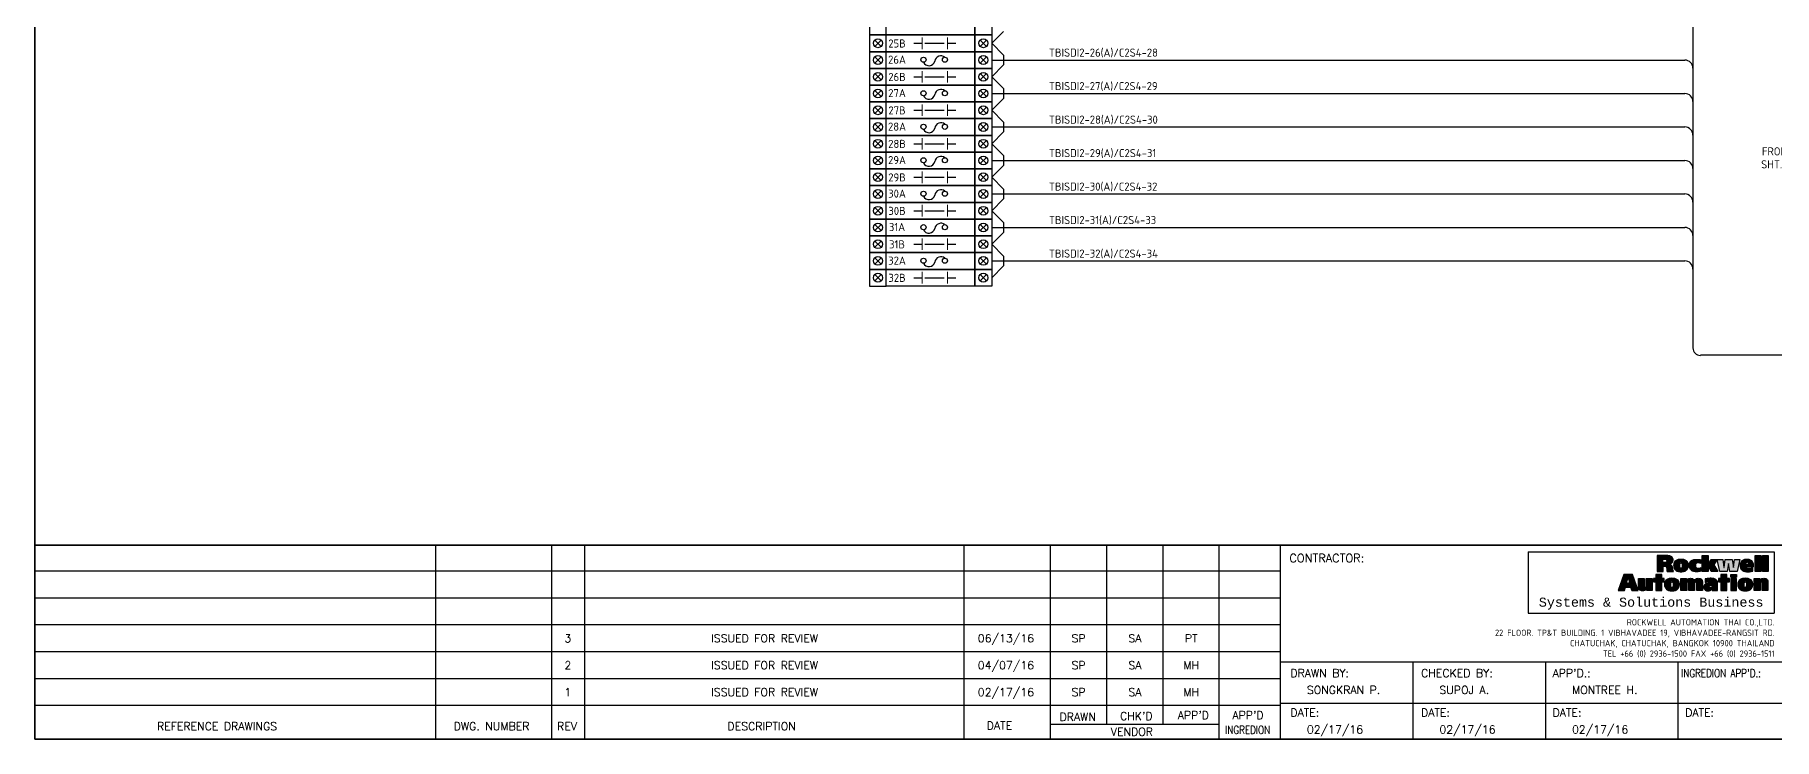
# Model space of a CAD drawing. Header units: inches. Extents: x 579627 to 667544, y 458630 to 507164.
# Drawn here: x 628174 to 630756, y 493540 to 494586 of the extents above; entities that cross this region are included whole.
import ezdxf
from ezdxf.enums import TextEntityAlignment as Align

# ---------------------------------------------------------------- set-up
doc = ezdxf.new("R2010")
doc.units = ezdxf.units.IN
doc.header["$MEASUREMENT"] = 0
for name, color, linetype in [('GT_1', 9, 'Continuous'), ('HELPPOINT', 7, 'Continuous'), ('MEMBER', 7, 'Continuous'), ('power', 7, 'Continuous'), ('RA_LOGO', 2, 'Continuous')]:
    doc.layers.add(name, color=color, linetype=linetype)
doc.styles.add('BOLD', font='monos.ttf')
doc.styles.add('HTX11', font='O8111901')
doc.styles.add('ISO3098B', font='ISO3098B.shx')
doc.styles.add('ROMANS', font='romans.shx', dxfattribs={"width": 0.85, "height": 25})

# ---------------------------------------------------------------- blocks, each defined once
blk = doc.blocks.new('RA_LOGO1')
at = {"layer": 'RA_LOGO', "linetype": 'Continuous'}
h = blk.add_hatch(color=1, dxfattribs=at)
h.paths.add_polyline_path([(0.987, 0.539), (1.017, 0.539), (1.033, 0.538), (1.046, 0.533), (1.055, 0.521), (1.061, 0.505), (1.065, 0.484), (1.068, 0.461), (1.071, 0.439), (1.074, 0.42), (1.213, 0.42), (1.207, 0.439), (1.203, 0.46), (1.199, 0.482), (1.195, 0.504), (1.189, 0.526), (1.18, 0.545), (1.166, 0.562), (1.147, 0.575), (1.12, 0.583), (1.142, 0.59), (1.16, 0.598), (1.175, 0.609), (1.188, 0.621), (1.197, 0.637), (1.203, 0.655), (1.205, 0.677), (1.204, 0.694), (1.2, 0.709), (1.194, 0.723), (1.185, 0.734), (1.175, 0.744), (1.162, 0.752), (1.147, 0.759), (1.131, 0.763), (1.112, 0.767), (1.092, 0.769), (1.07, 0.77), (0.853, 0.77), (0.853, 0.42), (0.987, 0.42)])
h.paths.add_polyline_path([(0.981, 0.617), (0.981, 0.692), (1.018, 0.692), (1.044, 0.689), (1.063, 0.679), (1.071, 0.656), (1.066, 0.635), (1.054, 0.623), (1.036, 0.618), (1.016, 0.617)], flags=16)
h = blk.add_hatch(color=1, dxfattribs=at)
h.paths.add_polyline_path([(1.973, 0.769), (1.847, 0.769), (1.847, 0.42), (1.973, 0.42), (1.973, 0.566)])
h.paths.add_polyline_path([(1.974, 0.566), (2.045, 0.42), (2.187, 0.42), (2.101, 0.566), (2.173, 0.681), (2.036, 0.681)])
for color, points in [(1, [(3.007, 0.42), (3.13, 0.42), (3.13, 0.769), (3.007, 0.769)]), (1, [(3.292, 0.769), (3.169, 0.769), (3.169, 0.42), (3.292, 0.42)]), (1, [(1.697, 0.575), (1.705, 0.591), (1.718, 0.603), (1.735, 0.61), (1.756, 0.612), (1.778, 0.61), (1.796, 0.606), (1.813, 0.599), (1.813, 0.676), (1.793, 0.681), (1.771, 0.684), (1.748, 0.686), (1.721, 0.687), (1.699, 0.686), (1.679, 0.684), (1.66, 0.681), (1.643, 0.676), (1.627, 0.67), (1.613, 0.663), (1.601, 0.654), (1.59, 0.644), (1.581, 0.633), (1.573, 0.62), (1.567, 0.606), (1.563, 0.591), (1.561, 0.574), (1.56, 0.556), (1.56, 0.538), (1.563, 0.522), (1.566, 0.506), (1.572, 0.492), (1.578, 0.479), (1.586, 0.467), (1.596, 0.456), (1.607, 0.447), (1.619, 0.438), (1.632, 0.431), (1.648, 0.425), (1.664, 0.421), (1.682, 0.417), (1.701, 0.415), (1.721, 0.415), (1.748, 0.415), (1.772, 0.418), (1.794, 0.422), (1.815, 0.428), (1.815, 0.505), (1.797, 0.496), (1.778, 0.491), (1.756, 0.49), (1.735, 0.492), (1.718, 0.5), (1.705, 0.514), (1.697, 0.531), (1.694, 0.554)]), (1, [(2.233, 0.42), (2.391, 0.42), (2.423, 0.598), (2.424, 0.598), (2.455, 0.42), (2.612, 0.42), (2.671, 0.681), (2.556, 0.681), (2.533, 0.511), (2.532, 0.511), (2.503, 0.681), (2.351, 0.681), (2.324, 0.511), (2.323, 0.511), (2.298, 0.681), (2.174, 0.681)]), (252, [(0.745, 0.265), (0.617, 0.265), (0.617, 0.112), (0.617, 0.096), (0.611, 0.082), (0.594, 0.076), (0.579, 0.082), (0.573, 0.096), (0.572, 0.112), (0.572, 0.265), (0.444, 0.265), (0.444, 0.081), (0.445, 0.062), (0.449, 0.046), (0.455, 0.031), (0.465, 0.018), (0.478, 0.008), (0.494, 0.001), (0.513, -0.004), (0.537, -0.006), (0.558, -0.004), (0.579, 0.001), (0.597, 0.011), (0.612, 0.026), (0.625, 0.047), (0.625, 0), (0.745, 0)]), (252, [(0.956, 0.191), (1.011, 0.191), (1.011, 0.265), (0.956, 0.265), (0.956, 0.355), (0.828, 0.355), (0.828, 0.265), (0.774, 0.265), (0.774, 0.191), (0.828, 0.191), (0.828, 0), (0.956, 0)]), (252, [(1.505, 0.153), (1.505, 0.169), (1.511, 0.183), (1.528, 0.189), (1.543, 0.183), (1.549, 0.169), (1.55, 0.153), (1.55, 0), (1.678, 0), (1.678, 0.153), (1.679, 0.169), (1.685, 0.183), (1.701, 0.189), (1.717, 0.183), (1.723, 0.169), (1.724, 0.153), (1.724, 0), (1.852, 0), (1.852, 0.159), (1.851, 0.173), (1.851, 0.187), (1.85, 0.202), (1.847, 0.215), (1.843, 0.228), (1.836, 0.24), (1.827, 0.25), (1.816, 0.259), (1.8, 0.265), (1.781, 0.269), (1.758, 0.271), (1.738, 0.269), (1.717, 0.264), (1.698, 0.255), (1.682, 0.242), (1.672, 0.225), (1.663, 0.242), (1.649, 0.255), (1.631, 0.264), (1.61, 0.269), (1.589, 0.271), (1.57, 0.27), (1.551, 0.266), (1.535, 0.259), (1.52, 0.249), (1.508, 0.236), (1.497, 0.217), (1.497, 0.265), (1.377, 0.265), (1.377, 0), (1.505, 0)]), (252, [(2.257, 0), (2.386, 0), (2.386, 0.191), (2.441, 0.191), (2.441, 0.265), (2.386, 0.265), (2.386, 0.355), (2.257, 0.355), (2.257, 0.265), (2.203, 0.265), (2.203, 0.191), (2.257, 0.191)]), (252, [(3.117, 0.153), (3.117, 0.169), (3.123, 0.183), (3.14, 0.189), (3.155, 0.183), (3.161, 0.169), (3.162, 0.153), (3.162, 0), (3.29, 0), (3.29, 0.184), (3.289, 0.203), (3.285, 0.219), (3.279, 0.234), (3.269, 0.247), (3.256, 0.257), (3.24, 0.265), (3.221, 0.269), (3.197, 0.271), (3.176, 0.269), (3.155, 0.263), (3.137, 0.253), (3.122, 0.239), (3.109, 0.217), (3.109, 0.265), (2.989, 0.265), (2.989, 0), (3.117, 0)])]:
    blk.add_hatch(color=color, dxfattribs=at).paths.add_polyline_path(points)
h = blk.add_hatch(color=1, dxfattribs=at)
h.paths.add_polyline_path([(1.3, 0.676), (1.285, 0.67), (1.271, 0.663), (1.258, 0.654), (1.247, 0.644), (1.238, 0.633), (1.23, 0.62), (1.225, 0.606), (1.22, 0.591), (1.218, 0.574), (1.217, 0.556), (1.218, 0.538), (1.22, 0.522), (1.224, 0.506), (1.229, 0.492), (1.235, 0.479), (1.243, 0.467), (1.253, 0.456), (1.264, 0.447), (1.276, 0.438), (1.29, 0.431), (1.305, 0.425), (1.321, 0.421), (1.339, 0.417), (1.358, 0.415), (1.378, 0.415), (1.399, 0.415), (1.418, 0.417), (1.435, 0.421), (1.452, 0.425), (1.467, 0.431), (1.481, 0.438), (1.493, 0.447), (1.504, 0.456), (1.514, 0.467), (1.522, 0.479), (1.528, 0.492), (1.534, 0.506), (1.537, 0.522), (1.54, 0.538), (1.54, 0.556), (1.539, 0.574), (1.537, 0.591), (1.533, 0.606), (1.527, 0.62), (1.519, 0.633), (1.51, 0.644), (1.499, 0.654), (1.486, 0.663), (1.472, 0.67), (1.456, 0.676), (1.439, 0.681), (1.42, 0.684), (1.4, 0.686), (1.378, 0.687), (1.357, 0.686), (1.336, 0.684), (1.317, 0.681)])
h.paths.add_polyline_path([(1.36, 0.605), (1.378, 0.612), (1.396, 0.605), (1.404, 0.584), (1.406, 0.556), (1.405, 0.529), (1.401, 0.508), (1.393, 0.494), (1.378, 0.49), (1.364, 0.494), (1.356, 0.508), (1.352, 0.529), (1.351, 0.556), (1.353, 0.584)], flags=16)
h = blk.add_hatch(color=1, dxfattribs=at)
h.paths.add_polyline_path([(2.817, 0.415), (2.838, 0.415), (2.859, 0.415), (2.88, 0.416), (2.901, 0.418), (2.92, 0.421), (2.938, 0.425), (2.956, 0.43), (2.956, 0.497), (2.939, 0.49), (2.918, 0.485), (2.895, 0.482), (2.87, 0.481), (2.849, 0.482), (2.83, 0.485), (2.815, 0.493), (2.804, 0.504), (2.8, 0.521), (2.975, 0.521), (2.975, 0.536), (2.974, 0.555), (2.972, 0.572), (2.969, 0.589), (2.965, 0.605), (2.96, 0.619), (2.953, 0.632), (2.944, 0.645), (2.934, 0.655), (2.922, 0.665), (2.909, 0.673), (2.894, 0.679), (2.877, 0.683), (2.858, 0.686), (2.838, 0.687), (2.816, 0.686), (2.795, 0.684), (2.777, 0.681), (2.759, 0.676), (2.744, 0.67), (2.73, 0.663), (2.717, 0.654), (2.706, 0.644), (2.697, 0.633), (2.69, 0.62), (2.684, 0.606), (2.679, 0.591), (2.677, 0.574), (2.676, 0.556), (2.677, 0.538), (2.679, 0.522), (2.683, 0.507), (2.688, 0.492), (2.694, 0.479), (2.702, 0.467), (2.712, 0.456), (2.723, 0.447), (2.735, 0.438), (2.749, 0.431), (2.764, 0.425), (2.78, 0.421), (2.798, 0.417)])
h.paths.add_polyline_path([(2.799, 0.576), (2.801, 0.598), (2.811, 0.618), (2.834, 0.627), (2.855, 0.618), (2.864, 0.598), (2.865, 0.576)], flags=16)
h = blk.add_hatch(color=252, dxfattribs=at)
h.paths.add_polyline_path([(0.272, 0.077), (0.296, 0), (0.439, 0), (0.312, 0.355), (0.124, 0.355), (0, 0), (0.136, 0), (0.158, 0.077)])
h.paths.add_polyline_path([(0.255, 0.162), (0.177, 0.162), (0.216, 0.28)], flags=16)
h = blk.add_hatch(color=252, dxfattribs=at)
h.paths.add_polyline_path([(1.14, -0.003), (1.159, -0.005), (1.18, -0.006), (1.201, -0.005), (1.22, -0.003), (1.238, 0), (1.255, 0.005), (1.27, 0.011), (1.284, 0.018), (1.297, 0.027), (1.308, 0.036), (1.317, 0.047), (1.326, 0.06), (1.333, 0.073), (1.338, 0.087), (1.342, 0.103), (1.344, 0.12), (1.345, 0.137), (1.344, 0.156), (1.341, 0.173), (1.337, 0.188), (1.331, 0.203), (1.323, 0.216), (1.313, 0.227), (1.302, 0.238), (1.29, 0.246), (1.275, 0.254), (1.259, 0.26), (1.242, 0.265), (1.223, 0.268), (1.202, 0.27), (1.18, 0.271), (1.158, 0.27), (1.137, 0.268), (1.118, 0.265), (1.101, 0.26), (1.085, 0.254), (1.071, 0.246), (1.058, 0.238), (1.047, 0.227), (1.038, 0.216), (1.03, 0.203), (1.024, 0.188), (1.02, 0.173), (1.017, 0.156), (1.016, 0.137), (1.017, 0.12), (1.019, 0.103), (1.023, 0.087), (1.028, 0.073), (1.035, 0.06), (1.043, 0.047), (1.053, 0.036), (1.064, 0.027), (1.076, 0.018), (1.09, 0.011), (1.105, 0.005), (1.122, 0)])
h.paths.add_polyline_path([(1.165, 0.075), (1.157, 0.089), (1.153, 0.111), (1.152, 0.137), (1.154, 0.166), (1.162, 0.187), (1.18, 0.195), (1.198, 0.187), (1.207, 0.166), (1.208, 0.137), (1.207, 0.111), (1.204, 0.089), (1.195, 0.075), (1.18, 0.07)], flags=16)
h = blk.add_hatch(color=252, dxfattribs=at)
h.paths.add_polyline_path([(1.883, 0.052), (1.889, 0.036), (1.899, 0.023), (1.911, 0.012), (1.926, 0.004), (1.942, -0.001), (1.96, -0.005), (1.978, -0.006), (1.999, -0.004), (2.019, 0.001), (2.037, 0.01), (2.052, 0.022), (2.065, 0.04), (2.065, 0), (2.184, 0), (2.184, 0.161), (2.183, 0.18), (2.179, 0.197), (2.173, 0.212), (2.165, 0.225), (2.155, 0.236), (2.144, 0.245), (2.131, 0.252), (2.117, 0.258), (2.102, 0.263), (2.086, 0.266), (2.07, 0.268), (2.054, 0.27), (2.038, 0.271), (2.022, 0.271), (1.995, 0.27), (1.973, 0.269), (1.953, 0.266), (1.933, 0.261), (1.911, 0.256), (1.911, 0.181), (1.932, 0.19), (1.954, 0.197), (1.977, 0.202), (2, 0.204), (2.019, 0.203), (2.037, 0.2), (2.053, 0.194), (2.063, 0.183), (2.067, 0.165), (2.053, 0.167), (2.036, 0.168), (2.018, 0.169), (2, 0.168), (1.983, 0.167), (1.965, 0.164), (1.948, 0.16), (1.933, 0.154), (1.918, 0.147), (1.906, 0.137), (1.896, 0.125), (1.888, 0.11), (1.883, 0.092), (1.881, 0.072)])
h.paths.add_polyline_path([(1.998, 0.086), (2.007, 0.106), (2.028, 0.115), (2.055, 0.116), (2.067, 0.116), (2.067, 0.108), (2.063, 0.086), (2.05, 0.068), (2.028, 0.061), (2.011, 0.064), (2.001, 0.072)], flags=16)
h = blk.add_hatch(color=252, dxfattribs=at)
h.paths.add_polyline_path([(2.471, 0), (2.599, 0), (2.599, 0.264), (2.471, 0.264)])
h.paths.add_polyline_path([(2.599, 0.296), (2.599, 0.355), (2.471, 0.355), (2.471, 0.296)])
h = blk.add_hatch(color=252, dxfattribs=at)
h.paths.add_polyline_path([(2.751, -0.003), (2.77, -0.005), (2.791, -0.006), (2.811, -0.005), (2.831, -0.003), (2.849, 0), (2.865, 0.005), (2.881, 0.011), (2.895, 0.018), (2.907, 0.027), (2.918, 0.036), (2.928, 0.047), (2.936, 0.06), (2.943, 0.073), (2.948, 0.087), (2.952, 0.103), (2.955, 0.12), (2.955, 0.137), (2.954, 0.156), (2.952, 0.173), (2.947, 0.188), (2.941, 0.203), (2.934, 0.216), (2.924, 0.227), (2.913, 0.238), (2.9, 0.246), (2.886, 0.254), (2.87, 0.26), (2.852, 0.265), (2.833, 0.268), (2.813, 0.27), (2.791, 0.271), (2.769, 0.27), (2.748, 0.268), (2.729, 0.265), (2.711, 0.26), (2.695, 0.254), (2.681, 0.246), (2.669, 0.238), (2.658, 0.227), (2.648, 0.216), (2.64, 0.203), (2.634, 0.188), (2.63, 0.173), (2.628, 0.156), (2.627, 0.137), (2.627, 0.12), (2.63, 0.103), (2.633, 0.087), (2.639, 0.073), (2.645, 0.06), (2.654, 0.047), (2.663, 0.036), (2.674, 0.027), (2.687, 0.018), (2.701, 0.011), (2.716, 0.005), (2.733, 0)])
h.paths.add_polyline_path([(2.776, 0.075), (2.768, 0.089), (2.764, 0.111), (2.763, 0.137), (2.765, 0.166), (2.773, 0.187), (2.791, 0.195), (2.809, 0.187), (2.817, 0.166), (2.819, 0.137), (2.818, 0.111), (2.814, 0.089), (2.806, 0.075), (2.791, 0.07)], flags=16)
at = {"layer": 'RA_LOGO', "color": 1, "linetype": 'Continuous'}
for points in [[(1.147, 0.759), (1.131, 0.763), (1.112, 0.767), (1.092, 0.769), (1.07, 0.77), (0.853, 0.77), (0.853, 0.42), (0.987, 0.42), (0.987, 0.539), (1.017, 0.539), (1.033, 0.538), (1.046, 0.533), (1.055, 0.521), (1.061, 0.505), (1.065, 0.484), (1.068, 0.461), (1.071, 0.439), (1.074, 0.42), (1.213, 0.42), (1.207, 0.439), (1.203, 0.46), (1.199, 0.482), (1.195, 0.504), (1.189, 0.526), (1.18, 0.545), (1.166, 0.562), (1.147, 0.575), (1.121, 0.583), (1.121, 0.584), (1.142, 0.59), (1.16, 0.598), (1.175, 0.609), (1.188, 0.621), (1.197, 0.637), (1.203, 0.655), (1.205, 0.677), (1.204, 0.694), (1.2, 0.709), (1.194, 0.723), (1.185, 0.734), (1.175, 0.744), (1.162, 0.752)], [(1.973, 0.42), (1.847, 0.42), (1.847, 0.769), (1.973, 0.769), (1.973, 0.566), (1.974, 0.566), (1.973, 0.566)], [(3.007, 0.42), (3.007, 0.769), (3.13, 0.769), (3.13, 0.42)], [(3.169, 0.42), (3.169, 0.769), (3.292, 0.769), (3.292, 0.42)], [(1.016, 0.617), (0.981, 0.617), (0.981, 0.692), (1.018, 0.692), (1.044, 0.689), (1.063, 0.679), (1.071, 0.656), (1.066, 0.635), (1.054, 0.623), (1.036, 0.618)], [(1.456, 0.676), (1.439, 0.681), (1.42, 0.684), (1.4, 0.686), (1.378, 0.687), (1.357, 0.686), (1.336, 0.684), (1.317, 0.681), (1.3, 0.676), (1.285, 0.67), (1.271, 0.663), (1.258, 0.654), (1.247, 0.644), (1.238, 0.633), (1.23, 0.62), (1.225, 0.606), (1.22, 0.591), (1.218, 0.574), (1.217, 0.556), (1.217, 0.556), (1.218, 0.538), (1.22, 0.522), (1.224, 0.506), (1.229, 0.492), (1.235, 0.479), (1.243, 0.467), (1.253, 0.456), (1.264, 0.447), (1.276, 0.438), (1.29, 0.431), (1.305, 0.425), (1.321, 0.421), (1.339, 0.417), (1.358, 0.415), (1.378, 0.415), (1.399, 0.415), (1.418, 0.417), (1.435, 0.421), (1.452, 0.425), (1.467, 0.431), (1.481, 0.438), (1.493, 0.447), (1.504, 0.456), (1.514, 0.467), (1.522, 0.479), (1.528, 0.492), (1.534, 0.506), (1.537, 0.522), (1.54, 0.538), (1.54, 0.556), (1.539, 0.574), (1.537, 0.591), (1.533, 0.606), (1.527, 0.62), (1.519, 0.633), (1.51, 0.644), (1.499, 0.654), (1.486, 0.663), (1.472, 0.67)], [(1.351, 0.556), (1.353, 0.584), (1.36, 0.605), (1.378, 0.612), (1.396, 0.605), (1.404, 0.584), (1.406, 0.556), (1.405, 0.529), (1.401, 0.508), (1.393, 0.494), (1.378, 0.49), (1.364, 0.494), (1.356, 0.508), (1.352, 0.529)], [(1.679, 0.684), (1.699, 0.686), (1.721, 0.687), (1.748, 0.686), (1.771, 0.684), (1.793, 0.681), (1.813, 0.676), (1.813, 0.599), (1.796, 0.606), (1.778, 0.61), (1.756, 0.612), (1.735, 0.61), (1.718, 0.603), (1.705, 0.591), (1.697, 0.575), (1.694, 0.554), (1.697, 0.531), (1.705, 0.514), (1.718, 0.5), (1.735, 0.492), (1.756, 0.49), (1.778, 0.491), (1.797, 0.496), (1.815, 0.505), (1.815, 0.428), (1.794, 0.422), (1.772, 0.418), (1.748, 0.415), (1.721, 0.415), (1.701, 0.415), (1.682, 0.417), (1.664, 0.421), (1.648, 0.425), (1.632, 0.431), (1.619, 0.438), (1.607, 0.447), (1.596, 0.456), (1.586, 0.467), (1.578, 0.479), (1.572, 0.492), (1.566, 0.506), (1.563, 0.522), (1.56, 0.538), (1.56, 0.556), (1.561, 0.574), (1.563, 0.591), (1.567, 0.606), (1.573, 0.62), (1.581, 0.633), (1.59, 0.644), (1.601, 0.654), (1.613, 0.663), (1.627, 0.67), (1.643, 0.676), (1.66, 0.681)], [(2.045, 0.42), (1.974, 0.566), (2.036, 0.681), (2.173, 0.681), (2.101, 0.566), (2.187, 0.42)], [(2.455, 0.42), (2.424, 0.598), (2.423, 0.598), (2.391, 0.42), (2.233, 0.42), (2.174, 0.681), (2.298, 0.681), (2.323, 0.511), (2.324, 0.511), (2.351, 0.681), (2.503, 0.681), (2.532, 0.511), (2.533, 0.511), (2.556, 0.681), (2.671, 0.681), (2.612, 0.42)], [(2.817, 0.415), (2.838, 0.415), (2.859, 0.415), (2.88, 0.416), (2.901, 0.418), (2.92, 0.421), (2.938, 0.425), (2.956, 0.43), (2.956, 0.497), (2.939, 0.49), (2.918, 0.485), (2.895, 0.482), (2.87, 0.481), (2.849, 0.482), (2.83, 0.485), (2.815, 0.493), (2.804, 0.504), (2.8, 0.521), (2.975, 0.521), (2.975, 0.536), (2.974, 0.555), (2.972, 0.572), (2.969, 0.589), (2.965, 0.605), (2.96, 0.619), (2.953, 0.632), (2.944, 0.645), (2.934, 0.655), (2.922, 0.665), (2.909, 0.673), (2.894, 0.679), (2.877, 0.683), (2.858, 0.686), (2.838, 0.687), (2.816, 0.686), (2.795, 0.684), (2.777, 0.681), (2.759, 0.676), (2.744, 0.67), (2.73, 0.663), (2.717, 0.654), (2.706, 0.644), (2.697, 0.633), (2.69, 0.62), (2.684, 0.606), (2.679, 0.591), (2.677, 0.574), (2.676, 0.556), (2.676, 0.556), (2.677, 0.538), (2.679, 0.522), (2.683, 0.507), (2.688, 0.492), (2.694, 0.479), (2.702, 0.467), (2.712, 0.456), (2.723, 0.447), (2.735, 0.438), (2.749, 0.431), (2.764, 0.425), (2.78, 0.421), (2.798, 0.417)], [(2.865, 0.576), (2.799, 0.576), (2.801, 0.598), (2.811, 0.618), (2.834, 0.627), (2.855, 0.618), (2.864, 0.598)]]:
    blk.add_lwpolyline(points, close=True, dxfattribs=at)
at = {"layer": 'RA_LOGO', "color": 252, "linetype": 'Continuous'}
for points in [[(0.296, 0), (0.439, 0), (0.312, 0.355), (0.124, 0.355), (0, 0), (0.136, 0), (0.158, 0.077), (0.272, 0.077)], [(0.216, 0.279), (0.217, 0.279), (0.255, 0.162), (0.177, 0.162)], [(0.455, 0.031), (0.449, 0.046), (0.445, 0.062), (0.444, 0.081), (0.444, 0.265), (0.572, 0.265), (0.572, 0.112), (0.573, 0.096), (0.579, 0.082), (0.594, 0.076), (0.611, 0.082), (0.617, 0.096), (0.617, 0.112), (0.617, 0.265), (0.745, 0.265), (0.745, 0), (0.625, 0), (0.625, 0.045), (0.624, 0.045), (0.612, 0.026), (0.597, 0.011), (0.579, 0.001), (0.558, -0.004), (0.537, -0.006), (0.513, -0.004), (0.494, 0.001), (0.478, 0.008), (0.465, 0.018)], [(0.956, 0.191), (1.011, 0.191), (1.011, 0.265), (0.956, 0.265), (0.956, 0.355), (0.828, 0.355), (0.828, 0.265), (0.774, 0.265), (0.774, 0.191), (0.828, 0.191), (0.828, 0), (0.956, 0)], [(1.158, 0.27), (1.137, 0.268), (1.118, 0.265), (1.101, 0.26), (1.085, 0.254), (1.071, 0.246), (1.058, 0.238), (1.047, 0.227), (1.038, 0.216), (1.03, 0.203), (1.024, 0.188), (1.02, 0.173), (1.017, 0.156), (1.016, 0.137), (1.016, 0.137), (1.017, 0.12), (1.019, 0.103), (1.023, 0.087), (1.028, 0.073), (1.035, 0.06), (1.043, 0.047), (1.053, 0.036), (1.064, 0.027), (1.076, 0.018), (1.09, 0.011), (1.105, 0.005), (1.122, 0), (1.14, -0.003), (1.159, -0.005), (1.18, -0.006), (1.201, -0.005), (1.22, -0.003), (1.238, 0), (1.255, 0.005), (1.27, 0.011), (1.284, 0.018), (1.297, 0.027), (1.308, 0.036), (1.317, 0.047), (1.326, 0.06), (1.333, 0.073), (1.338, 0.087), (1.342, 0.103), (1.344, 0.12), (1.345, 0.137), (1.345, 0.137), (1.344, 0.156), (1.341, 0.173), (1.337, 0.188), (1.331, 0.203), (1.323, 0.216), (1.313, 0.227), (1.302, 0.238), (1.29, 0.246), (1.275, 0.254), (1.259, 0.26), (1.242, 0.265), (1.223, 0.268), (1.202, 0.27), (1.18, 0.271), (1.18, 0.271)], [(1.152, 0.137), (1.154, 0.166), (1.162, 0.187), (1.18, 0.195), (1.198, 0.187), (1.207, 0.166), (1.208, 0.137), (1.207, 0.111), (1.204, 0.089), (1.195, 0.075), (1.18, 0.07), (1.165, 0.075), (1.157, 0.089), (1.153, 0.111)], [(1.549, 0.169), (1.543, 0.183), (1.528, 0.189), (1.511, 0.183), (1.505, 0.169), (1.505, 0.153), (1.505, 0), (1.377, 0), (1.377, 0.265), (1.497, 0.265), (1.497, 0.219), (1.499, 0.219), (1.508, 0.236), (1.52, 0.249), (1.535, 0.259), (1.551, 0.266), (1.57, 0.27), (1.589, 0.271), (1.61, 0.269), (1.631, 0.264), (1.649, 0.255), (1.663, 0.242), (1.672, 0.226), (1.673, 0.226), (1.682, 0.242), (1.698, 0.255), (1.717, 0.264), (1.738, 0.269), (1.758, 0.271), (1.781, 0.269), (1.8, 0.265), (1.816, 0.259), (1.827, 0.25), (1.836, 0.24), (1.843, 0.228), (1.847, 0.215), (1.85, 0.202), (1.851, 0.187), (1.851, 0.173), (1.852, 0.159), (1.852, 0), (1.724, 0), (1.724, 0.153), (1.723, 0.169), (1.717, 0.183), (1.701, 0.189), (1.685, 0.183), (1.679, 0.169), (1.678, 0.153), (1.678, 0), (1.55, 0), (1.55, 0.153)], [(1.973, 0.269), (1.953, 0.266), (1.933, 0.261), (1.911, 0.256), (1.911, 0.181), (1.932, 0.19), (1.954, 0.197), (1.977, 0.202), (2, 0.204), (2.019, 0.203), (2.037, 0.2), (2.053, 0.194), (2.063, 0.183), (2.067, 0.165), (2.053, 0.167), (2.036, 0.168), (2.018, 0.169), (2, 0.168), (1.983, 0.167), (1.965, 0.164), (1.948, 0.16), (1.933, 0.154), (1.918, 0.147), (1.906, 0.137), (1.896, 0.125), (1.888, 0.11), (1.883, 0.092), (1.881, 0.072), (1.881, 0.072), (1.883, 0.052), (1.889, 0.036), (1.899, 0.023), (1.911, 0.012), (1.926, 0.004), (1.942, -0.001), (1.96, -0.005), (1.978, -0.006), (1.999, -0.004), (2.019, 0.001), (2.037, 0.01), (2.052, 0.022), (2.064, 0.038), (2.065, 0.038), (2.065, 0), (2.184, 0), (2.184, 0.161), (2.183, 0.18), (2.179, 0.197), (2.173, 0.212), (2.165, 0.225), (2.155, 0.236), (2.144, 0.245), (2.131, 0.252), (2.117, 0.258), (2.102, 0.263), (2.086, 0.266), (2.07, 0.268), (2.054, 0.27), (2.038, 0.271), (2.022, 0.271), (1.995, 0.27)], [(2.067, 0.108), (2.063, 0.086), (2.05, 0.068), (2.028, 0.061), (2.011, 0.064), (2.001, 0.072), (1.998, 0.086), (2.007, 0.106), (2.028, 0.115), (2.055, 0.116), (2.067, 0.116)], [(2.386, 0), (2.386, 0.191), (2.441, 0.191), (2.441, 0.265), (2.386, 0.265), (2.386, 0.355), (2.257, 0.355), (2.257, 0.265), (2.203, 0.265), (2.203, 0.191), (2.257, 0.191), (2.257, 0)], [(2.471, 0.296), (2.471, 0.355), (2.599, 0.355), (2.599, 0.296)], [(2.599, 0), (2.599, 0.264), (2.471, 0.264), (2.471, 0)], [(2.87, 0.26), (2.852, 0.265), (2.833, 0.268), (2.813, 0.27), (2.791, 0.271), (2.769, 0.27), (2.748, 0.268), (2.729, 0.265), (2.711, 0.26), (2.695, 0.254), (2.681, 0.246), (2.669, 0.238), (2.658, 0.227), (2.648, 0.216), (2.64, 0.203), (2.634, 0.188), (2.63, 0.173), (2.628, 0.156), (2.627, 0.137), (2.627, 0.137), (2.627, 0.12), (2.63, 0.103), (2.633, 0.087), (2.639, 0.073), (2.645, 0.06), (2.654, 0.047), (2.663, 0.036), (2.674, 0.027), (2.687, 0.018), (2.701, 0.011), (2.716, 0.005), (2.733, 0), (2.751, -0.003), (2.77, -0.005), (2.791, -0.006), (2.811, -0.005), (2.831, -0.003), (2.849, 0), (2.865, 0.005), (2.881, 0.011), (2.895, 0.018), (2.907, 0.027), (2.918, 0.036), (2.928, 0.047), (2.936, 0.06), (2.943, 0.073), (2.948, 0.087), (2.952, 0.103), (2.955, 0.12), (2.955, 0.137), (2.955, 0.137), (2.954, 0.156), (2.952, 0.173), (2.947, 0.188), (2.941, 0.203), (2.934, 0.216), (2.924, 0.227), (2.913, 0.238), (2.9, 0.246), (2.886, 0.254)], [(2.763, 0.137), (2.765, 0.166), (2.773, 0.187), (2.791, 0.195), (2.809, 0.187), (2.817, 0.166), (2.819, 0.137), (2.818, 0.111), (2.814, 0.089), (2.806, 0.075), (2.791, 0.07), (2.776, 0.075), (2.768, 0.089), (2.764, 0.111)], [(3.117, 0.169), (3.117, 0.153), (3.117, 0), (2.989, 0), (2.989, 0.265), (3.109, 0.265), (3.109, 0.219), (3.11, 0.219), (3.122, 0.239), (3.137, 0.253), (3.155, 0.263), (3.176, 0.269), (3.197, 0.271), (3.221, 0.269), (3.24, 0.265), (3.256, 0.257), (3.269, 0.247), (3.279, 0.234), (3.285, 0.219), (3.289, 0.203), (3.29, 0.184), (3.29, 0), (3.162, 0), (3.162, 0.153), (3.161, 0.169), (3.155, 0.183), (3.14, 0.189), (3.123, 0.183)]]:
    blk.add_lwpolyline(points, close=True, dxfattribs=at)
blk = doc.blocks.new('TPA')
at = {"color": 0}
for p, q in [((565225.5, 502262.6), (565225.5, 502159)), ((565225.5, 502262.6), (565640.1, 502262.6)), ((565640.1, 502262.6), (565640.1, 502159)), ((565225.5, 502159), (565640.1, 502159))]:
    blk.add_line(p, q, dxfattribs=at)
at = {"layer": 'GT_1', "color": 4, "flags": 128}
for points in [[(563383.4, 501946.4), (563383.4, 502273.8)], [(563578.8, 501946.4), (563578.8, 502273.8)], [(563634.6, 501946.4), (563634.6, 502273.8)], [(564274, 501946.4), (564274, 502273.8)], [(564419.8, 501946.4), (564419.8, 502273.8)], [(564514.7, 501971.1), (564514.7, 502273.8)], [(564609.7, 501971.2), (564609.7, 502273.8)], [(564704.3, 501946.4), (564704.3, 502273.8)], [(564807.7, 501946.4), (564807.7, 502273.8)], [(564807.7, 502229.7), (562706.8, 502229.7)], [(564807.7, 502184.4), (562706.8, 502184.4)], [(564807.7, 502139.1), (562706.8, 502139.1)], [(564807.7, 502093.7), (562706.8, 502093.7)], [(565702.1, 502076.3), (564807.7, 502076.3)], [(565031.3, 501946.4), (565031.3, 502076.3)], [(565254.9, 501946.4), (565254.9, 502076.3)], [(565478.5, 501946.4), (565478.5, 502076.3)], [(564807.7, 502048.3), (562706.8, 502048.3)], [(565702.1, 502006.4), (564807.7, 502006.4)], [(564807.6, 502003), (562706.8, 502003)], [(564704.3, 501971.1), (564419.8, 501971.1)]]:
    blk.add_lwpolyline(points, dxfattribs=at)
at = {"layer": 'HELPPOINT', "color": 4, "lineweight": 35}
for p, q in [((562706.8, 501946.4), (562706.8, 505019.3)), ((562706.8, 501946.4), (562706.8, 505019.3)), ((567131, 501946.4), (562706.8, 501946.4)), ((567131, 501946.4), (562706.8, 501946.4))]:
    blk.add_line(p, q, dxfattribs=at)
at = {"layer": 'MEMBER', "color": 4, "lineweight": 35}
blk.add_line((562706.8, 502273.8), (567131, 502273.8), dxfattribs=at)
blk.add_line((562706.8, 502273.8), (567131, 502273.8), dxfattribs=at)
at = {"color": 0, "xscale": 76.7727272878401, "yscale": 76.77272728795651, "zscale": 76.772727288}
blk.add_blockref('RA_LOGO1', (565377.2, 502197.1), dxfattribs=at)
at = {"color": 0, "insert": (565243.3, 502185.3), "char_height": 15.355, "width": 438.272, "attachment_point": 1, "style": 'BOLD'}
blk.add_mtext('{\\W1.04;Systems & Solutions Business}', dxfattribs=at)
at = {"color": 4, "insert": (565640.9, 502148.9), "char_height": 10.5571, "width": 527.854, "attachment_point": 3, "style": 'ISO3098B'}
blk.add_mtext('ROCKWELL AUTOMATION THAI CO.,LTD.\\P22 FLOOR. TP&T BUILDING. 1 VIBHAVADEE 19, VIBHAVADEE-RANGSIT RD. CHATUCHAK, CHATUCHAK, BANGKOK 10900 THAILAND\\PTEL +66 (0) 2936-1500 FAX +66 (0) 2936-1511', dxfattribs=at)
at = {"style": 'HTX11'}
for tag, p in [('A', (566704.3, 502037.1)), ('B', (567038.2, 501963.3))]:
    blk.add_attdef(tag, text='', height=16.8, dxfattribs=at).set_placement(p, align=Align.MIDDLE_CENTER)
at = {"layer": 'MEMBER', "color": 4, "ltscale": 0.8, "style": 'ROMANS'}
for s, height, p in [('CONTRACTOR:', 14.035, (564822.6, 502244.9)), ('DRAWN BY:', 13.49, (564824.3, 502051.1)), ('CHECKED BY:', 13.495, (565044.7, 502051.1)), ("APP'D.:", 13.49, (565266.5, 502051.1)), ('SONGKRAN P.', 13.495, (564852.1, 502022.7)), ('SUPOJ A.', 13.49, (565075.6, 502022.7)), ('MONTREE H.', 13.49, (565299.2, 502022.7)), ('DRAWN', 13.49, (564435, 501977.3)), ("CHK'D", 13.49, (564537, 501978.7)), ("APP'D", 13.49, (564634.3, 501980.1)), ("APP'D", 13.49, (564726.6, 501980.1)), ('DATE:', 13.49, (564824.3, 501984.5)), ('DATE:', 13.49, (565044.7, 501984.5)), ('DATE:', 13.49, (565266.5, 501984.5)), ('DATE:', 13.49, (565490.1, 501984.5)), ('REFERENCE DRAWINGS', 13.495, (562912.9, 501961.6)), ('DWG. NUMBER', 13.495, (563413.2, 501961.6)), ('REV', 13.49, (563587.7, 501961.6)), ('DESCRIPTION', 13.495, (563875, 501961.6)), ('DATE', 13.49, (564312.3, 501962.5)), ('VENDOR', 13.49, (564521.5, 501952.2)), ('02/17/16', 13.49, (564852.1, 501956)), ('02/17/16', 13.49, (565075.6, 501956)), ('02/17/16', 13.49, (565299.2, 501956))]:
    blk.add_text(s, height=height, dxfattribs=at).set_placement(p)
for s, height, p in [('3', 13.5, (563605.6, 502116.6)), ('ISSUED FOR REVIEW', 13.495, (563937.5, 502116.6)), ('06/13/16', 13.49, (564344.6, 502116.6)), ('SP', 13.49, (564467.2, 502116.6)), ('SA', 13.49, (564562.1, 502116.6)), ('PT', 13.49, (564657, 502116.6)), ('2', 13.5, (563605.6, 502071.2)), ('ISSUED FOR REVIEW', 13.495, (563937.5, 502071.2)), ('04/07/16', 13.49, (564344.6, 502071.2)), ('SP', 13.49, (564467.2, 502071.2)), ('SA', 13.49, (564562.1, 502071.2)), ('MH', 13.49, (564657, 502071.2)), ('1', 13.5, (563605.6, 502025.8)), ('ISSUED FOR REVIEW', 13.495, (563937.5, 502025.8)), ('02/17/16', 13.49, (564344.6, 502025.8)), ('SP', 13.49, (564467.2, 502025.8)), ('SA', 13.49, (564562.1, 502025.8)), ('MH', 13.49, (564657, 502025.8))]:
    blk.add_text(s, height=height, dxfattribs=at).set_placement(p, align=Align.MIDDLE_CENTER)
at = {"layer": 'MEMBER', "color": 4, "ltscale": 0.8, "style": 'ROMANS', "width": 0.8}
for s, height, p in [("INGREDION APP'D.:", 13.495, (565483.3, 502051.1)), ('INGREDION', 13.49, (564714.3, 501955.4))]:
    blk.add_text(s, height=height, dxfattribs=at).set_placement(p)

msp = doc.modelspace()

# ---------------------------------------------------------------- linework, layer by layer
at = {"color": 4}
for p, q in [((630635.3, 495779.5), (630635.3, 494121)), ((629594.7, 494548.4), (630623.3, 494548.4)), ((629594.7, 494498.7), (630623.3, 494498.7)), ((629594.7, 494449), (630623.3, 494449)), ((629594.7, 494399.2), (630623.3, 494399.2)), ((629594.7, 494349.5), (630623.3, 494349.5)), ((629594.7, 494299.8), (630623.3, 494299.8)), ((629594.7, 494250.1), (630623.3, 494250.1)), ((631835.7, 494110), (630646.4, 494110))]:
    msp.add_line(p, q, dxfattribs=at)
at = {"color": 0, "lineweight": 9}
for p, q in [((629491.5, 494564.7), (629491.5, 494581.8)), ((629529, 494564.7), (629529, 494581.8)), ((629491.5, 494515), (629491.5, 494532.1)), ((629529, 494515), (629529, 494532.1)), ((629491.5, 494465.3), (629491.5, 494482.3)), ((629529, 494465.3), (629529, 494482.3)), ((629491.5, 494415.6), (629491.5, 494432.6)), ((629529, 494415.6), (629529, 494432.6)), ((629491.5, 494365.8), (629491.5, 494382.9)), ((629529, 494365.8), (629529, 494382.9)), ((629491.5, 494316.1), (629491.5, 494333.2)), ((629529, 494316.1), (629529, 494333.2)), ((629491.5, 494266.4), (629491.5, 494283.5)), ((629529, 494266.4), (629529, 494283.5)), ((629491.5, 494216.7), (629491.5, 494233.7)), ((629529, 494216.7), (629529, 494233.7))]:
    msp.add_line(p, q, dxfattribs=at)
at = {"color": 1}
for p, q in [((629594.7, 494573.3), (629612.2, 494590.8)), ((629594.7, 494573.3), (629612.2, 494555.7)), ((629430.4, 494553), (629421.1, 494543.8)), ((629421.1, 494553), (629430.4, 494543.8)), ((629577.6, 494553), (629586.9, 494543.8)), ((629586.9, 494553), (629577.6, 494543.8)), ((629594.7, 494523.5), (629612.2, 494541.1)), ((629612.2, 494555.7), (629612.2, 494541.1)), ((629594.7, 494523.5), (629612.2, 494506)), ((629612.2, 494506), (629612.2, 494491.4)), ((629430.4, 494503.3), (629421.1, 494494.1)), ((629421.1, 494503.3), (629430.4, 494494.1)), ((629577.6, 494503.3), (629586.9, 494494.1)), ((629586.9, 494503.3), (629577.6, 494494.1)), ((629594.7, 494473.8), (629612.2, 494491.4)), ((629430.4, 494453.6), (629421.1, 494444.3)), ((629421.1, 494453.6), (629430.4, 494444.3)), ((629577.6, 494453.6), (629586.9, 494444.3)), ((629586.9, 494453.6), (629577.6, 494444.3)), ((629594.7, 494473.8), (629612.2, 494456.2)), ((629612.2, 494456.2), (629612.2, 494441.7)), ((629594.7, 494424.1), (629612.2, 494441.7)), ((629430.4, 494403.9), (629421.1, 494394.6)), ((629421.1, 494403.9), (629430.4, 494394.6)), ((629577.6, 494403.9), (629586.9, 494394.6)), ((629586.9, 494403.9), (629577.6, 494394.6)), ((629594.7, 494424.1), (629612.2, 494406.5)), ((629612.2, 494406.5), (629612.2, 494391.9)), ((629594.7, 494374.4), (629612.2, 494391.9)), ((629430.4, 494354.1), (629421.1, 494344.9)), ((629421.1, 494354.1), (629430.4, 494344.9)), ((629577.6, 494354.1), (629586.9, 494344.9)), ((629586.9, 494354.1), (629577.6, 494344.9)), ((629594.7, 494374.4), (629612.2, 494356.8)), ((629612.2, 494356.8), (629612.2, 494342.2)), ((629594.7, 494324.6), (629612.2, 494342.2)), ((629594.7, 494324.6), (629612.2, 494307.1)), ((629430.4, 494304.4), (629421.1, 494295.2)), ((629421.1, 494304.4), (629430.4, 494295.2)), ((629577.6, 494304.4), (629586.9, 494295.2)), ((629586.9, 494304.4), (629577.6, 494295.2)), ((629612.2, 494307.1), (629612.2, 494292.5)), ((629594.7, 494274.9), (629612.2, 494292.5)), ((629594.7, 494274.9), (629612.2, 494257.3)), ((629612.2, 494292.5), (629612.2, 494292.5)), ((629430.4, 494254.7), (629421.1, 494245.4)), ((629421.1, 494254.7), (629430.4, 494245.4)), ((629577.6, 494254.7), (629586.9, 494245.4)), ((629586.9, 494254.7), (629577.6, 494245.4)), ((629612.2, 494257.3), (629612.2, 494242.8)), ((629594.7, 494225.2), (629612.2, 494242.8)), ((629612.2, 494242.8), (629612.2, 494242.8))]:
    msp.add_line(p, q, dxfattribs=at)
at = {"color": 0}
for p, q in [((629430.4, 494577.9), (629421.1, 494568.6)), ((629421.1, 494577.9), (629430.4, 494568.6)), ((629479, 494573.3), (629491.5, 494573.3)), ((629495.4, 494573.3), (629524, 494573.3)), ((629529, 494573.3), (629541.6, 494573.3)), ((629577.6, 494577.9), (629586.9, 494568.6)), ((629586.9, 494577.9), (629577.6, 494568.6)), ((629430.4, 494528.2), (629421.1, 494518.9)), ((629421.1, 494528.2), (629430.4, 494518.9)), ((629479, 494523.5), (629491.5, 494523.5)), ((629495.4, 494523.5), (629524, 494523.5)), ((629529, 494523.5), (629541.6, 494523.5)), ((629577.6, 494528.2), (629586.9, 494518.9)), ((629586.9, 494528.2), (629577.6, 494518.9)), ((629430.4, 494478.4), (629421.1, 494469.2)), ((629421.1, 494478.4), (629430.4, 494469.2)), ((629479, 494473.8), (629491.5, 494473.8)), ((629495.4, 494473.8), (629524, 494473.8)), ((629529, 494473.8), (629541.6, 494473.8)), ((629577.6, 494478.4), (629586.9, 494469.2)), ((629586.9, 494478.4), (629577.6, 494469.2)), ((629430.4, 494428.7), (629421.1, 494419.5)), ((629421.1, 494428.7), (629430.4, 494419.5)), ((629577.6, 494428.7), (629586.9, 494419.5)), ((629586.9, 494428.7), (629577.6, 494419.5)), ((629479, 494424.1), (629491.5, 494424.1)), ((629495.4, 494424.1), (629524, 494424.1)), ((629529, 494424.1), (629541.6, 494424.1)), ((629430.4, 494379), (629421.1, 494369.7)), ((629421.1, 494379), (629430.4, 494369.7)), ((629577.6, 494379), (629586.9, 494369.7)), ((629586.9, 494379), (629577.6, 494369.7)), ((629479, 494374.4), (629491.5, 494374.4)), ((629495.4, 494374.4), (629524, 494374.4)), ((629529, 494374.4), (629541.6, 494374.4)), ((629430.4, 494329.3), (629421.1, 494320)), ((629421.1, 494329.3), (629430.4, 494320)), ((629479, 494324.6), (629491.5, 494324.6)), ((629495.4, 494324.6), (629524, 494324.6)), ((629529, 494324.6), (629541.6, 494324.6)), ((629577.6, 494329.3), (629586.9, 494320)), ((629586.9, 494329.3), (629577.6, 494320)), ((629430.4, 494279.5), (629421.1, 494270.3)), ((629421.1, 494279.5), (629430.4, 494270.3)), ((629479, 494274.9), (629491.5, 494274.9)), ((629495.4, 494274.9), (629524, 494274.9)), ((629529, 494274.9), (629541.6, 494274.9)), ((629577.6, 494279.5), (629586.9, 494270.3)), ((629586.9, 494279.5), (629577.6, 494270.3)), ((629430.4, 494229.8), (629421.1, 494220.6)), ((629421.1, 494229.8), (629430.4, 494220.6)), ((629479, 494225.2), (629491.5, 494225.2)), ((629495.4, 494225.2), (629524, 494225.2)), ((629529, 494225.2), (629541.6, 494225.2)), ((629577.6, 494229.8), (629586.9, 494220.6)), ((629586.9, 494229.8), (629577.6, 494220.6))]:
    msp.add_line(p, q, dxfattribs=at)
at = {"color": 0, "const_width": 0.3}
for points in [[(629413.3, 494610.6), (629594.7, 494610.6), (629594.7, 494560.8), (629413.3, 494560.8), (629413.3, 494610.6)], [(629413.3, 494560.8), (629594.7, 494560.8), (629594.7, 494511.1), (629413.3, 494511.1), (629413.3, 494560.8)], [(629413.3, 494511.1), (629594.7, 494511.1), (629594.7, 494461.4), (629413.3, 494461.4), (629413.3, 494511.1)], [(629413.3, 494461.4), (629594.7, 494461.4), (629594.7, 494411.7), (629413.3, 494411.7), (629413.3, 494461.4)], [(629413.3, 494411.7), (629594.7, 494411.7), (629594.7, 494361.9), (629413.3, 494361.9), (629413.3, 494411.7)], [(629413.3, 494361.9), (629594.7, 494361.9), (629594.7, 494312.2), (629413.3, 494312.2), (629413.3, 494361.9)], [(629413.3, 494312.2), (629594.7, 494312.2), (629594.7, 494262.5), (629413.3, 494262.5), (629413.3, 494312.2)], [(629413.3, 494262.5), (629594.7, 494262.5), (629594.7, 494212.8), (629413.3, 494212.8), (629413.3, 494262.5)]]:
    msp.add_lwpolyline(points, dxfattribs=at)
at = {"color": 1}
for points in [[(629438.2, 494610.6), (629413.3, 494610.6), (629413.3, 494585.7), (629438.2, 494585.7)], [(629438.2, 494610.6), (629569.8, 494610.6), (629569.8, 494585.7), (629438.2, 494585.7)], [(629569.8, 494610.6), (629594.7, 494610.6), (629594.7, 494585.7), (629569.8, 494585.7)], [(629438.2, 494560.8), (629413.3, 494560.8), (629413.3, 494536), (629438.2, 494536)], [(629438.2, 494560.8), (629569.8, 494560.8), (629569.8, 494536), (629438.2, 494536)], [(629569.8, 494560.8), (629594.7, 494560.8), (629594.7, 494536), (629569.8, 494536)], [(629438.2, 494511.1), (629413.3, 494511.1), (629413.3, 494486.2), (629438.2, 494486.2)], [(629438.2, 494511.1), (629569.8, 494511.1), (629569.8, 494486.2), (629438.2, 494486.2)], [(629569.8, 494511.1), (629594.7, 494511.1), (629594.7, 494486.2), (629569.8, 494486.2)], [(629438.2, 494461.4), (629413.3, 494461.4), (629413.3, 494436.5), (629438.2, 494436.5)], [(629438.2, 494461.4), (629569.8, 494461.4), (629569.8, 494436.5), (629438.2, 494436.5)], [(629569.8, 494461.4), (629594.7, 494461.4), (629594.7, 494436.5), (629569.8, 494436.5)], [(629438.2, 494411.7), (629413.3, 494411.7), (629413.3, 494386.8), (629438.2, 494386.8)], [(629438.2, 494411.7), (629569.8, 494411.7), (629569.8, 494386.8), (629438.2, 494386.8)], [(629569.8, 494411.7), (629594.7, 494411.7), (629594.7, 494386.8), (629569.8, 494386.8)], [(629438.2, 494361.9), (629413.3, 494361.9), (629413.3, 494337.1), (629438.2, 494337.1)], [(629438.2, 494361.9), (629569.8, 494361.9), (629569.8, 494337.1), (629438.2, 494337.1)], [(629569.8, 494361.9), (629594.7, 494361.9), (629594.7, 494337.1), (629569.8, 494337.1)], [(629438.2, 494312.2), (629413.3, 494312.2), (629413.3, 494287.4), (629438.2, 494287.4)], [(629438.2, 494312.2), (629569.8, 494312.2), (629569.8, 494287.4), (629438.2, 494287.4)], [(629569.8, 494312.2), (629594.7, 494312.2), (629594.7, 494287.4), (629569.8, 494287.4)], [(629438.2, 494262.5), (629413.3, 494262.5), (629413.3, 494237.6), (629438.2, 494237.6)], [(629438.2, 494262.5), (629569.8, 494262.5), (629569.8, 494237.6), (629438.2, 494237.6)], [(629569.8, 494262.5), (629594.7, 494262.5), (629594.7, 494237.6), (629569.8, 494237.6)]]:
    msp.add_lwpolyline(points, close=True, dxfattribs=at)
at = {"color": 0}
for points in [[(629438.2, 494585.7), (629413.3, 494585.7), (629413.3, 494560.8), (629438.2, 494560.8)], [(629438.2, 494585.7), (629569.8, 494585.7), (629569.8, 494560.8), (629438.2, 494560.8)], [(629569.8, 494585.7), (629594.7, 494585.7), (629594.7, 494560.8), (629569.8, 494560.8)], [(629438.2, 494536), (629413.3, 494536), (629413.3, 494511.1), (629438.2, 494511.1)], [(629438.2, 494536), (629569.8, 494536), (629569.8, 494511.1), (629438.2, 494511.1)], [(629569.8, 494536), (629594.7, 494536), (629594.7, 494511.1), (629569.8, 494511.1)], [(629438.2, 494486.2), (629413.3, 494486.2), (629413.3, 494461.4), (629438.2, 494461.4)], [(629438.2, 494486.2), (629569.8, 494486.2), (629569.8, 494461.4), (629438.2, 494461.4)], [(629569.8, 494486.2), (629594.7, 494486.2), (629594.7, 494461.4), (629569.8, 494461.4)], [(629438.2, 494436.5), (629413.3, 494436.5), (629413.3, 494411.7), (629438.2, 494411.7)], [(629438.2, 494436.5), (629569.8, 494436.5), (629569.8, 494411.7), (629438.2, 494411.7)], [(629569.8, 494436.5), (629594.7, 494436.5), (629594.7, 494411.7), (629569.8, 494411.7)], [(629438.2, 494386.8), (629413.3, 494386.8), (629413.3, 494361.9), (629438.2, 494361.9)], [(629438.2, 494386.8), (629569.8, 494386.8), (629569.8, 494361.9), (629438.2, 494361.9)], [(629569.8, 494386.8), (629594.7, 494386.8), (629594.7, 494361.9), (629569.8, 494361.9)], [(629438.2, 494337.1), (629413.3, 494337.1), (629413.3, 494312.2), (629438.2, 494312.2)], [(629438.2, 494337.1), (629569.8, 494337.1), (629569.8, 494312.2), (629438.2, 494312.2)], [(629569.8, 494337.1), (629594.7, 494337.1), (629594.7, 494312.2), (629569.8, 494312.2)], [(629438.2, 494287.4), (629413.3, 494287.4), (629413.3, 494262.5), (629438.2, 494262.5)], [(629438.2, 494287.4), (629569.8, 494287.4), (629569.8, 494262.5), (629438.2, 494262.5)], [(629569.8, 494287.4), (629594.7, 494287.4), (629594.7, 494262.5), (629569.8, 494262.5)], [(629438.2, 494237.6), (629413.3, 494237.6), (629413.3, 494212.8), (629438.2, 494212.8)], [(629438.2, 494237.6), (629569.8, 494237.6), (629569.8, 494212.8), (629438.2, 494212.8)], [(629569.8, 494237.6), (629594.7, 494237.6), (629594.7, 494212.8), (629569.8, 494212.8)]]:
    msp.add_lwpolyline(points, close=True, dxfattribs=at)
for centre in [(629425.8, 494573.3), (629582.2, 494573.3), (629425.8, 494523.5), (629582.2, 494523.5), (629425.8, 494473.8), (629582.2, 494473.8), (629425.8, 494424.1), (629582.2, 494424.1), (629425.8, 494374.4), (629582.2, 494374.4), (629425.8, 494324.6), (629582.2, 494324.6), (629425.8, 494274.9), (629582.2, 494274.9), (629425.8, 494225.2), (629582.2, 494225.2)]:
    msp.add_circle(centre, 6.54, dxfattribs=at)
at = {"color": 1}
for centre in [(629425.8, 494548.4), (629582.2, 494548.4), (629425.8, 494498.7), (629582.2, 494498.7), (629425.8, 494449), (629582.2, 494449), (629425.8, 494399.2), (629582.2, 494399.2), (629425.8, 494349.5), (629582.2, 494349.5), (629425.8, 494299.8), (629582.2, 494299.8), (629425.8, 494250.1), (629582.2, 494250.1)]:
    msp.add_circle(centre, 6.54, dxfattribs=at)
at = {"color": 4}
for centre, radius, start, end in [((630623.3, 494536.4), 12, 0, 90), ((630623.3, 494486.7), 12, 0, 90), ((630623.3, 494437), 12, 0, 90), ((630623.3, 494387.2), 12, 0, 90), ((630623.3, 494337.5), 12, 0, 90), ((630623.3, 494287.8), 12, 0, 90), ((630623.3, 494238.1), 12, 0, 90), ((630646.4, 494121), 11.1, 180.0002, 270), ((630646.4, 494121), 11.1, 180, 270)]:
    msp.add_arc(centre, radius, start, end, dxfattribs=at)
at = {"layer": 'power', "color": 1}
for centre in [(629493.3, 494548.8), (629525.2, 494548.8), (629493.3, 494499.1), (629525.2, 494499.1), (629493.3, 494449.3), (629525.2, 494449.3), (629493.3, 494399.6), (629525.2, 494399.6), (629493.3, 494349.9), (629525.2, 494349.9), (629493.3, 494300.2), (629525.2, 494300.2), (629493.3, 494250.4), (629525.2, 494250.4)]:
    msp.add_circle(centre, 3.81, dxfattribs=at)
for centre, radius, start, end in [((629501.4, 494549), 9.07, 206.1634, 346.0383), ((629519.4, 494545.4), 9.24, 51.1309, 171.3254), ((629519.4, 494495.7), 9.24, 51.1309, 171.3254), ((629501.4, 494499.3), 9.07, 206.1634, 346.0383), ((629519.4, 494446), 9.24, 51.1309, 171.3254), ((629501.4, 494449.5), 9.07, 206.1634, 346.0383), ((629519.4, 494396.2), 9.24, 51.1309, 171.3254), ((629501.4, 494399.8), 9.07, 206.1634, 346.0383), ((629519.4, 494346.5), 9.24, 51.1309, 171.3254), ((629501.4, 494350.1), 9.07, 206.1634, 346.0383), ((629501.4, 494300.4), 9.07, 206.1634, 346.0383), ((629519.4, 494296.8), 9.24, 51.1309, 171.3254), ((629501.4, 494250.6), 9.07, 206.1634, 346.0383), ((629519.4, 494247.1), 9.24, 51.1309, 171.3254)]:
    msp.add_arc(centre, radius, start, end, dxfattribs=at)

# ---------------------------------------------------------------- block references
at = {"xscale": 0.8800000000046566, "yscale": 0.8800000000046566, "zscale": 0.8800000000000001}
msp.add_blockref('TPA', (132992.5, 51827.1), dxfattribs=at)

# ---------------------------------------------------------------- texts
at = {"color": 4, "style": 'ISO3098B'}
for s, p in [('TBISDI2-26(A)/C2S4-28', (629679.5, 494553.4)), ('TBISDI2-27(A)/C2S4-29', (629679.5, 494503.7)), ('TBISDI2-28(A)/C2S4-30', (629679.5, 494453.9)), ('TBISDI2-29(A)/C2S4-31', (629679.5, 494404.2)), ('TBISDI2-30(A)/C2S4-32', (629679.5, 494354.5)), ('TBISDI2-31(A)/C2S4-33', (629679.5, 494304.8)), ('TBISDI2-32(A)/C2S4-34', (629679.5, 494255))]:
    msp.add_text(s, height=12, dxfattribs=at).set_placement(p)
at = {"color": 0, "style": 'ISO3098B'}
for s, p in [('FROM TB0VA', (630737.7, 494406.8)), ('SHT.04', (630736.5, 494387.5))]:
    msp.add_text(s, height=12, dxfattribs=at).set_placement(p)
at = {"layer": 'power', "color": 0, "style": 'ISO3098B'}
for s, p in [('25B', (629454.1, 494573)), ('26A', (629454.1, 494549)), ('27A', (629454.1, 494499.3)), ('26B', (629454.1, 494523.3)), ('27B', (629454.1, 494473.6)), ('28A', (629454.1, 494449.5)), ('28B', (629454.1, 494423.9)), ('29A', (629454.1, 494399.8)), ('29B', (629454.1, 494374.1)), ('30A', (629454.1, 494350.1)), ('30B', (629454.1, 494324.4)), ('31A', (629454.1, 494300.4)), ('31B', (629454.1, 494274.7)), ('32A', (629454.1, 494250.6)), ('32B', (629454.1, 494225))]:
    msp.add_text(s, height=12.02, dxfattribs=at).set_placement(p, align=Align.MIDDLE_CENTER)

doc.saveas('drawing.dxf')
